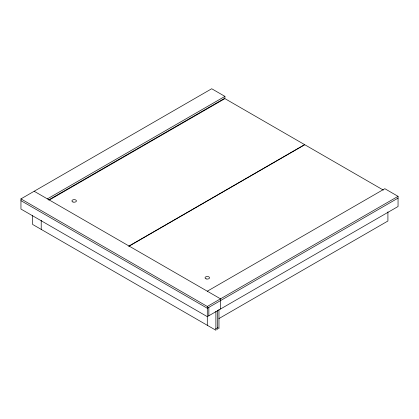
<?xml version="1.0" encoding="UTF-8"?>
<svg xmlns="http://www.w3.org/2000/svg" width="419" height="419" viewBox="0 0 419 419"><rect width="100%" height="100%" fill="white"/><g stroke="black" fill="none" stroke-linecap="round" stroke-linejoin="round"><path stroke-width="0.63" d="M207.295 291.205L384.836 188.707L398.05 196.338L398.05 206.509L207.295 316.644L20.95 209.055L20.95 198.884L211.705 88.749L224.919 96.38L224.919 98.161L48.515 200.01M47.384 198.884L224.919 96.38M49.432 199.936L224.919 98.617L304.613 144.628L128.56 246.272M129.303 246.047L304.786 144.733L383.354 190.09M20.95 198.884L207.295 306.467L398.05 196.338M398.05 198.119L207.295 308.248L20.95 200.659M218.865 318.613L387.915 221.007L387.915 211.862M34.164 191.253L220.514 298.836L220.514 309.013M217.272 327.49L218.969 328.47L218.969 309.526M215.733 328.381L217.43 329.36L217.43 310.416M215.89 311.307L215.89 330.251L32.624 224.443L32.624 215.298M208.84 307.357L208.84 315.753M207.295 306.467L207.295 325.291M41.214 220.289L41.214 229.403M72.985 202.016A2.247 1.294 0 0 0 76.41 200.958A2.247 1.294 0 0 0 73.105 199.774A2.247 1.294 0 0 0 72.985 202.016M206.117 278.881A2.247 1.294 0 0 0 209.542 277.818A2.247 1.294 0 0 0 206.237 276.634A2.247 1.294 0 0 0 206.117 278.881"/></g></svg>
